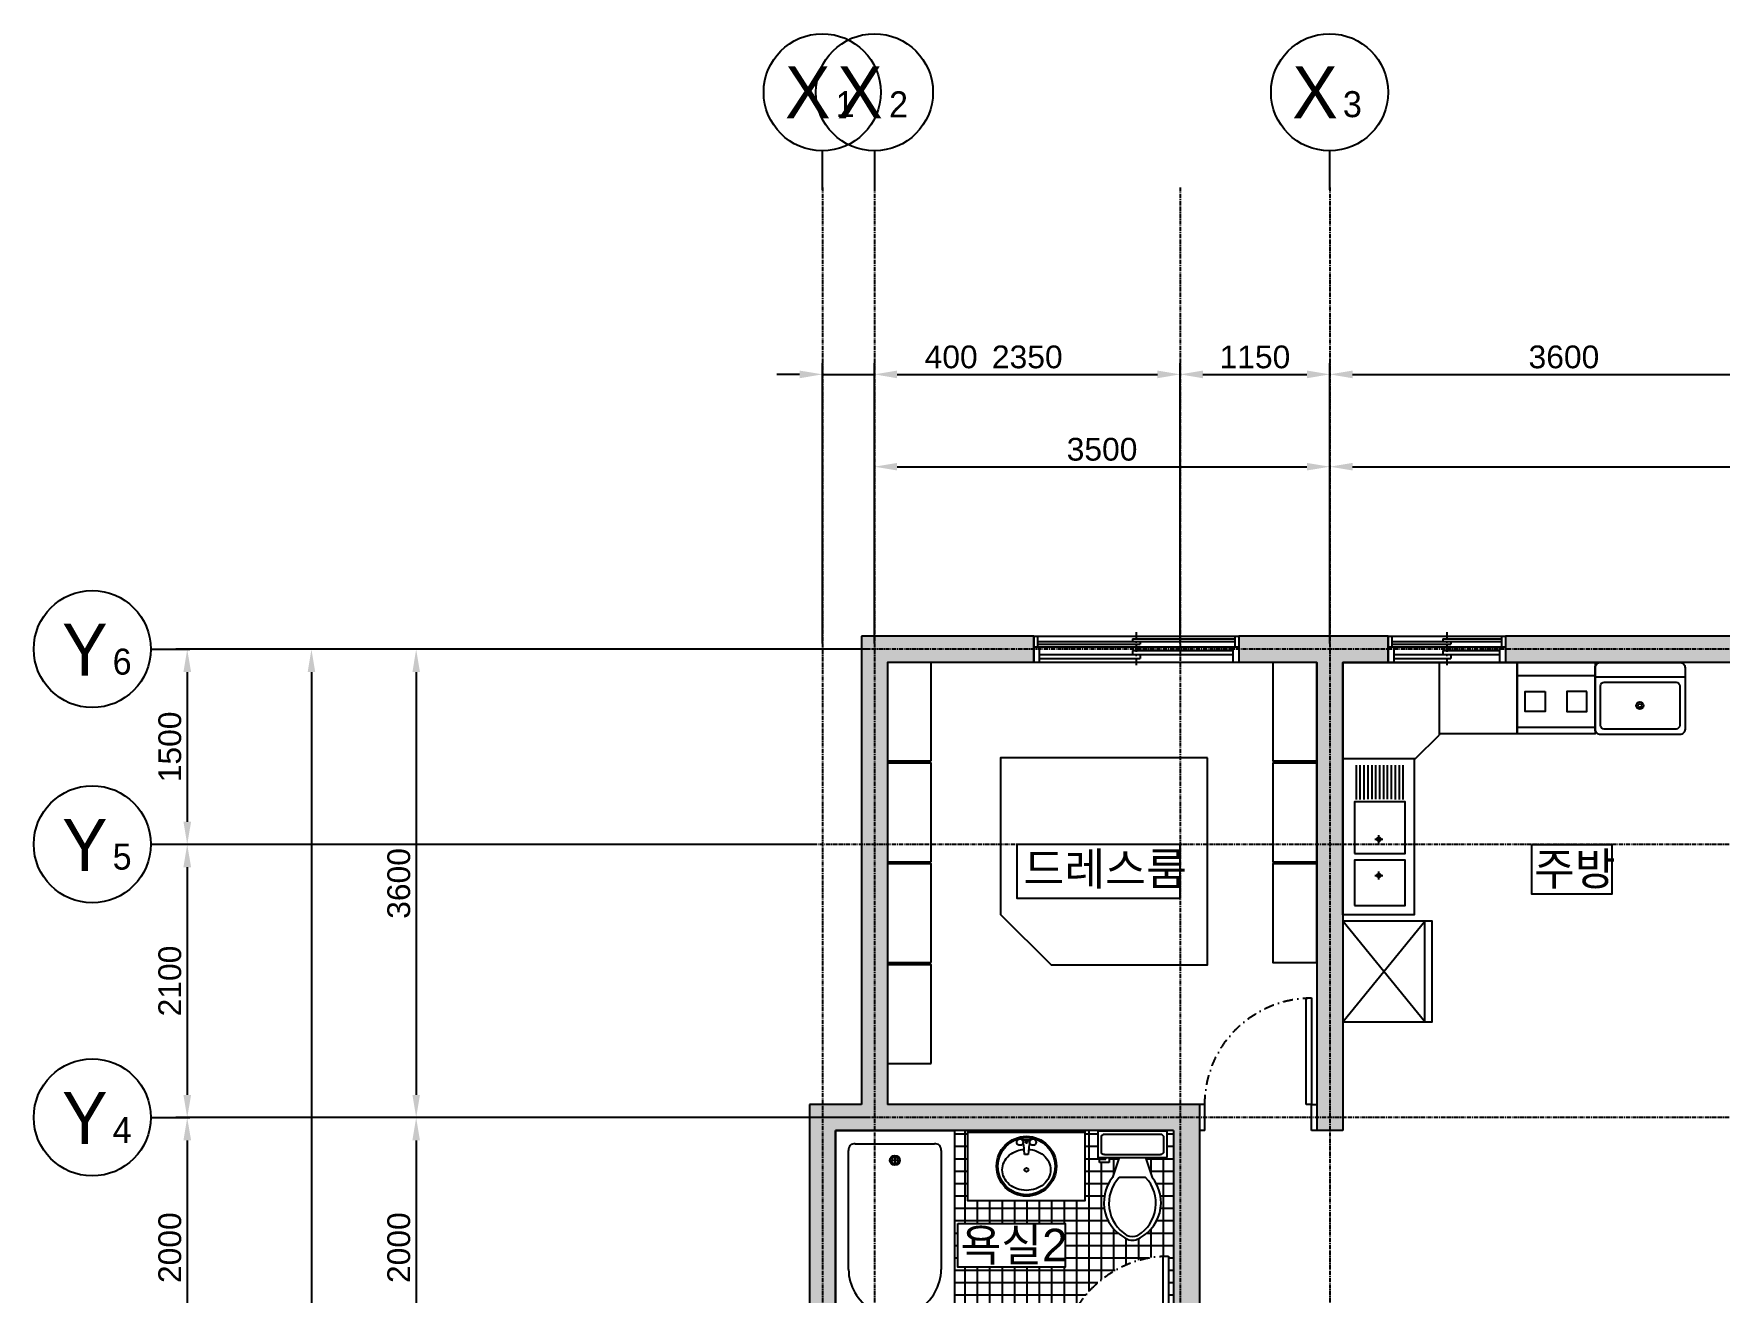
# Model space of a CAD drawing. Header units: millimetres. Extents: x 7699 to 36478, y 4216 to 23508.
# Drawn here: x 7699 to 20655, y 13832 to 23508 of the extents above; entities that cross this region are included whole.
import ezdxf
from ezdxf.enums import TextEntityAlignment as Align

# ---------------------------------------------------------------- set-up
doc = ezdxf.new("R2010")
doc.units = ezdxf.units.MM
doc.linetypes.add('CENTER', pattern=[50.8, 31.75, -6.35, 6.35, -6.35])
doc.linetypes.add('DASHDOTX2', pattern=[50.8, 25.4, -12.7, 0, -12.7])
for name, color, linetype in [('A-BUBBLE', 7, 'Continuous'), ('CEN', 1, 'CENTER'), ('CON', 254, 'Continuous'), ('DIM', 7, 'Continuous'), ('FIN', 5, 'Continuous'), ('FUR', 6, 'Continuous'), ('HAT', 8, 'Continuous'), ('TXT', 2, 'Continuous'), ('WAL', 2, 'Continuous'), ('WIN', 4, 'Continuous')]:
    doc.layers.add(name, color=color, linetype=linetype)
doc.styles.get("Standard").update_dxf_attribs({"font": 'arial.ttf'})
doc.styles.add('견고딕', font='H2GTRE.TTF')
doc.dimstyles.new('사본 ISO-25', dxfattribs={"dimscale": 70, "dimtxt": 2.5, "dimasz": 2.5, "dimexe": 1.25, "dimexo": 0.625, "dimtad": 1, "dimdec": 0, "dimtxsty": 'Standard', "dimcen": 2.5, "dimadec": 0, "dimazin": 0, "dimtfac": 1, "dimtdec": 0, "dimtmove": 0, "dimatfit": 3, "dimfxl": 1, "dimarcsym": 0})

# ---------------------------------------------------------------- blocks, each defined once
blk = doc.blocks.new('bbl')
at = {"layer": 'A-BUBBLE', "color": 7}
blk.add_line((4371.71, 2923.69), (4371.71, 2908.69), dxfattribs=at)
blk.add_circle((4371.71, 2946.19), 22.5, dxfattribs=at)
blk = doc.blocks.new('창_1575')
for p, q in [((0, 200), (1575, 200)), ((0, 0), (0, 200)), ((0, 200), (1575, 200)), ((30, 120), (30, 200)), ((30, 160), (1545, 160)), ((30, 140), (817, 140)), ((758, 180), (758, 160)), ((758, 180), (1545, 180)), ((817, 160), (817, 140)), ((1545, 200), (1545, 120)), ((1575, 200), (1575, 0)), ((0, 120), (1575, 120)), ((1575, 0), (0, 0)), ((45, 0), (45, 120)), ((45, 60), (1530, 60)), ((45, 30), (817, 30)), ((758, 90), (1530, 90)), ((758, 90), (758, 60)), ((817, 60), (817, 30)), ((1530, 120), (1530, 0))]:
    blk.add_line(p, q)
at = {"linetype": 'DASHDOTX2', "ltscale": 2}
blk.add_line((788, 233), (788, -29), dxfattribs=at)
blk = doc.blocks.new('창_900')
for p, q in [((0, 200), (900, 200)), ((0, 0), (0, 200)), ((0, 200), (900, 200)), ((30, 120), (30, 200)), ((30, 160), (870, 160)), ((30, 140), (480, 140)), ((420, 180), (420, 160)), ((420, 180), (870, 180)), ((480, 160), (480, 140)), ((870, 200), (870, 120)), ((900, 200), (900, 0)), ((0, 120), (900, 120)), ((900, 0), (0, 0)), ((45, 0), (45, 120)), ((45, 60), (855, 60)), ((45, 30), (480, 30)), ((420, 90), (855, 90)), ((420, 90), (420, 60)), ((480, 60), (480, 30)), ((855, 120), (855, 0))]:
    blk.add_line(p, q)
at = {"linetype": 'DASHDOTX2', "ltscale": 2}
blk.add_line((450, 233), (450, -29), dxfattribs=at)
blk = doc.blocks.new('문_900')
for p, q in [((80, 1020), (40, 1020)), ((40, 1020), (40, 200)), ((80, 200), (80, 1020)), ((0, 200), (0, 0)), ((40, 200), (0, 200)), ((40, 0), (40, 200)), ((40, 200), (80, 200)), ((860, 0), (860, 200)), ((860, 200), (900, 200)), ((900, 200), (900, 0)), ((0, 0), (40, 0)), ((860, 0), (900, 0))]:
    blk.add_line(p, q)
at = {"linetype": 'DASHDOTX2', "ltscale": 3}
blk.add_arc((40, 200), 820, 0, 90, dxfattribs=at)
blk = doc.blocks.new('1940X2765_P1_')
at = {"color": 0, "linetype": 'Continuous'}
for p, q in [((740, 0), (740, -560)), ((1340, -550), (1340, 0)), ((1340, 0), (1340, -550)), ((1340, -100), (1940, -100)), ((1940, -500), (1340, -500)), ((560, -740), (740, -560)), ((105, -1054), (105, -790)), ((135, -1054), (135, -790)), ((165, -1054), (165, -790)), ((195, -1052), (195, -790)), ((225, -1052), (225, -790)), ((255, -1052), (255, -790)), ((285, -1052), (285, -790)), ((315, -1052), (315, -790)), ((345, -1052), (345, -790)), ((375, -1052), (375, -790)), ((405, -1054), (405, -790)), ((435, -1054), (435, -790)), ((465, -1054), (465, -790)), ((247, -1360), (309, -1360)), ((278, -1391), (278, -1329)), ((247, -1639), (309, -1639)), ((278, -1670), (278, -1608)), ((631, -2765), (0, -1990)), ((0, -2765), (631, -1990)), ((631, -2765), (631, -1990))]:
    blk.add_line(p, q, dxfattribs=at)
for points in [[(550, -740), (550, -1940), (0, -1940), (0, 0), (1940, 0), (1940, -550), (740, -550)], [(0, -740), (560, -740)]]:
    blk.add_lwpolyline(points, dxfattribs=at)
for points in [[(1557, -224), (1557, -378), (1403, -378), (1403, -224)], [(1877, -224), (1723, -224), (1723, -378), (1877, -378)], [(90, -1470), (480, -1470), (480, -1072), (90, -1072)], [(90, -1870), (480, -1870), (480, -1520), (90, -1520)], [(0, -2765), (687, -2765), (687, -1990), (0, -1990)]]:
    blk.add_lwpolyline(points, close=True, dxfattribs=at)
for centre in [(278, -1360), (278, -1639)]:
    blk.add_circle(centre, 15, dxfattribs=at)
blk = doc.blocks.new('변기 - 윗면')
for p, q in [((9.5, -6), (9.5, -2)), ((-10, -8.5), (-8, -8.5)), ((-10, -9.5), (-10, -8.5)), ((-7, -9.5), (-10, -9.5)), ((-8, -8.5), (-8, -8)), ((-7, -8), (-7, -9.5)), ((-4, -8), (-6, -14)), ((4, -8), (6, -14)), ((4, -14), (-4, -14))]:
    blk.add_line(p, q)
blk.add_lwpolyline([(10.5, -8), (10.5, 0), (-10.5, 0), (-10.5, -8)], close=True)
for points in [[(-9.5, -2), (-9.5, -6)], [(8.5, -1), (-8.5, -1)], [(-8.5, -7), (8.5, -7)]]:
    blk.add_lwpolyline(points)
for centre, radius, start, end in [((-8.62, -1.88), 0.884, 81.8699, 188.1301), ((8.62, -1.88), 0.884, 351.8699, 98.1301), ((-8.62, -6.12), 0.884, 171.8699, 278.1301), ((8.62, -6.12), 0.884, 261.8699, 8.1301), ((3.52, -21.58), 12.17, 141.4691, 247.9714), ((4.2, -21.82), 11.33, 136.3677, 238.9468), ((-3.52, -21.58), 12.17, 292.0284, 38.5307), ((-4.2, -21.82), 11.33, 301.053, 43.6321), ((0, -27.88), 4, 245.7318, 294.2682), ((0, -29), 4, 254.8605, 285.1395)]:
    blk.add_arc(centre, radius, start, end)
blk = doc.blocks.new('욕조 - 26 x 60 in.')
for p, q in [((8, -18), (10, -18)), ((9, -17), (9, -19))]:
    blk.add_line(p, q)
blk.add_lwpolyline([(0, -36), (0, 0), (60, 0), (60, -36)], close=True)
for points in [[(6, -4), (42, -4)], [(4, -30), (4, -6)], [(42, -32), (6, -32)]]:
    blk.add_lwpolyline(points)
for radius in [1.5, 1]:
    blk.add_circle((9, -18), radius)
for centre, radius, start, end in [((5.75, -5.75), 1.77, 81.8699, 188.1301), ((42, -18), 14, 270, 90), ((5.75, -30.25), 1.77, 171.8699, 278.1301)]:
    blk.add_arc(centre, radius, start, end)
blk = doc.blocks.new('560X560_P1_')
at = {"color": 0, "linetype": 'Continuous'}
blk.add_lwpolyline([(0, 0), (0, -740), (560, -740), (740, -560), (740, 0)], close=True, dxfattribs=at)
blk = doc.blocks.new('*D45')
at = {"layer": 'Defpoints', "color": 0, "transparency": 16777216}
for p in [(14161, 20889), (13761, 18775), (14161, 18775)]:
    blk.add_point(p, dxfattribs=at)
at = {"layer": 'DIM', "color": 0, "lineweight": -2, "transparency": 16777216}
for p, q in [((13586, 20889), (13411, 20889)), ((13761, 18819), (13761, 20976)), ((13761, 20889), (14161, 20889)), ((14161, 18819), (14161, 20976)), ((14336, 20889), (14992, 20889))]:
    blk.add_line(p, q, dxfattribs=at)
at = {"layer": 'DIM', "color": 0, "transparency": 16777216}
for points in [[(13586, 20918), (13586, 20859), (13761, 20889)], [(14336, 20918), (14336, 20859), (14161, 20889)]]:
    blk.add_solid(points, dxfattribs=at)
at = {"layer": 'DIM', "color": 0, "transparency": 16777216, "insert": (14751, 21022), "char_height": 175, "attachment_point": 5}
blk.add_mtext('400', dxfattribs=at)
blk = doc.blocks.new('*D46')
at = {"layer": 'Defpoints', "color": 0, "transparency": 16777216}
for p in [(16511, 20889), (16511, 18795), (14161, 18775)]:
    blk.add_point(p, dxfattribs=at)
at = {"layer": 'DIM', "color": 0, "lineweight": -2, "transparency": 16777216}
for p, q in [((14161, 18819), (14161, 20976)), ((14336, 20889), (16336, 20889)), ((16511, 18839), (16511, 20976))]:
    blk.add_line(p, q, dxfattribs=at)
at = {"layer": 'DIM', "color": 0, "transparency": 16777216}
for points in [[(14336, 20918), (14336, 20859), (14161, 20889)], [(16336, 20918), (16336, 20859), (16511, 20889)]]:
    blk.add_solid(points, dxfattribs=at)
at = {"layer": 'DIM', "color": 0, "transparency": 16777216, "insert": (15336, 21022), "char_height": 175, "attachment_point": 5}
blk.add_mtext('2350', dxfattribs=at)
blk = doc.blocks.new('*D47')
at = {"layer": 'Defpoints', "color": 0, "transparency": 16777216}
for p in [(17661, 20889), (16511, 18775), (17661, 18775)]:
    blk.add_point(p, dxfattribs=at)
at = {"layer": 'DIM', "color": 0, "lineweight": -2, "transparency": 16777216}
for p, q in [((16511, 18819), (16511, 20976)), ((16686, 20889), (17486, 20889)), ((17661, 18819), (17661, 20976))]:
    blk.add_line(p, q, dxfattribs=at)
at = {"layer": 'DIM', "color": 0, "transparency": 16777216}
for points in [[(16686, 20918), (16686, 20859), (16511, 20889)], [(17486, 20918), (17486, 20859), (17661, 20889)]]:
    blk.add_solid(points, dxfattribs=at)
at = {"layer": 'DIM', "color": 0, "transparency": 16777216, "insert": (17086, 21022), "char_height": 175, "attachment_point": 5}
blk.add_mtext('1150', dxfattribs=at)
blk = doc.blocks.new('*D48')
at = {"layer": 'Defpoints', "color": 0, "transparency": 16777216}
for p in [(21261, 20889), (17661, 18775), (21261, 18775)]:
    blk.add_point(p, dxfattribs=at)
at = {"layer": 'DIM', "color": 0, "lineweight": -2, "transparency": 16777216}
for p, q in [((17661, 18819), (17661, 20976)), ((17836, 20889), (21086, 20889)), ((21261, 18819), (21261, 20976))]:
    blk.add_line(p, q, dxfattribs=at)
at = {"layer": 'DIM', "color": 0, "transparency": 16777216}
for points in [[(17836, 20918), (17836, 20859), (17661, 20889)], [(21086, 20918), (21086, 20859), (21261, 20889)]]:
    blk.add_solid(points, dxfattribs=at)
at = {"layer": 'DIM', "color": 0, "transparency": 16777216, "insert": (19461, 21022), "char_height": 175, "attachment_point": 5}
blk.add_mtext('3600', dxfattribs=at)
blk = doc.blocks.new('*D53')
at = {"layer": 'Defpoints', "color": 0, "transparency": 16777216}
for p in [(13761, 18775), (8879, 17275), (13761, 17275)]:
    blk.add_point(p, dxfattribs=at)
at = {"layer": 'DIM', "color": 0, "lineweight": -2, "transparency": 16777216}
for p, q in [((13717, 18775), (8792, 18775)), ((8879, 18600), (8879, 17450)), ((13717, 17275), (8792, 17275))]:
    blk.add_line(p, q, dxfattribs=at)
at = {"layer": 'DIM', "color": 0, "transparency": 16777216}
for points in [[(8850, 18600), (8909, 18600), (8879, 18775)], [(8850, 17450), (8909, 17450), (8879, 17275)]]:
    blk.add_solid(points, dxfattribs=at)
at = {"layer": 'DIM', "color": 0, "transparency": 16777216, "insert": (8746, 18025), "char_height": 175, "attachment_point": 5, "rotation": 90}
blk.add_mtext('1500', dxfattribs=at)
blk = doc.blocks.new('*D54')
at = {"layer": 'Defpoints', "color": 0, "transparency": 16777216}
for p in [(13761, 17275), (8879, 15175), (13761, 15175)]:
    blk.add_point(p, dxfattribs=at)
at = {"layer": 'DIM', "color": 0, "lineweight": -2, "transparency": 16777216}
for p, q in [((13717, 17275), (8792, 17275)), ((8879, 17100), (8879, 15350)), ((13717, 15175), (8792, 15175))]:
    blk.add_line(p, q, dxfattribs=at)
at = {"layer": 'DIM', "color": 0, "transparency": 16777216}
for points in [[(8850, 17100), (8909, 17100), (8879, 17275)], [(8850, 15350), (8909, 15350), (8879, 15175)]]:
    blk.add_solid(points, dxfattribs=at)
at = {"layer": 'DIM', "color": 0, "transparency": 16777216, "insert": (8746, 16225), "char_height": 175, "attachment_point": 5, "rotation": 90}
blk.add_mtext('2100', dxfattribs=at)
blk = doc.blocks.new('*D55')
at = {"layer": 'Defpoints', "color": 0, "transparency": 16777216}
for p in [(13761, 15175), (8879, 13175), (13761, 13175)]:
    blk.add_point(p, dxfattribs=at)
at = {"layer": 'DIM', "color": 0, "lineweight": -2, "transparency": 16777216}
for p, q in [((13717, 15175), (8792, 15175)), ((8879, 15000), (8879, 13350)), ((13717, 13175), (8792, 13175))]:
    blk.add_line(p, q, dxfattribs=at)
at = {"layer": 'DIM', "color": 0, "transparency": 16777216}
for points in [[(8850, 15000), (8909, 15000), (8879, 15175)], [(8850, 13350), (8909, 13350), (8879, 13175)]]:
    blk.add_solid(points, dxfattribs=at)
at = {"layer": 'DIM', "color": 0, "transparency": 16777216, "insert": (8746, 14175), "char_height": 175, "attachment_point": 5, "rotation": 90}
blk.add_mtext('2000', dxfattribs=at)
blk = doc.blocks.new('*D58')
at = {"layer": 'Defpoints', "color": 0, "transparency": 16777216}
for p in [(17661, 20179), (14161, 18775), (17661, 18775)]:
    blk.add_point(p, dxfattribs=at)
at = {"layer": 'DIM', "color": 0, "lineweight": -2, "transparency": 16777216}
for p, q in [((14161, 18819), (14161, 20266)), ((17661, 18819), (17661, 20266)), ((14336, 20179), (17486, 20179))]:
    blk.add_line(p, q, dxfattribs=at)
at = {"layer": 'DIM', "color": 0, "transparency": 16777216}
for points in [[(14336, 20208), (14336, 20150), (14161, 20179)], [(17486, 20208), (17486, 20150), (17661, 20179)]]:
    blk.add_solid(points, dxfattribs=at)
at = {"layer": 'DIM', "color": 0, "transparency": 16777216, "insert": (15911, 20312), "char_height": 175, "attachment_point": 5}
blk.add_mtext('3500', dxfattribs=at)
blk = doc.blocks.new('*D59')
at = {"layer": 'Defpoints', "color": 0, "transparency": 16777216}
for p in [(24661, 20179), (17661, 18775), (24661, 18775)]:
    blk.add_point(p, dxfattribs=at)
at = {"layer": 'DIM', "color": 0, "lineweight": -2, "transparency": 16777216}
for p, q in [((17661, 18819), (17661, 20266)), ((24661, 18819), (24661, 20266)), ((17836, 20179), (24486, 20179))]:
    blk.add_line(p, q, dxfattribs=at)
at = {"layer": 'DIM', "color": 0, "transparency": 16777216}
for points in [[(17836, 20208), (17836, 20150), (17661, 20179)], [(24486, 20208), (24486, 20150), (24661, 20179)]]:
    blk.add_solid(points, dxfattribs=at)
at = {"layer": 'DIM', "color": 0, "transparency": 16777216, "insert": (21161, 20312), "char_height": 175, "attachment_point": 5}
blk.add_mtext('7000', dxfattribs=at)
blk = doc.blocks.new('*D67')
at = {"layer": 'Defpoints', "color": 0, "transparency": 16777216}
for p in [(14161, 18775), (10639, 15175), (14161, 15175)]:
    blk.add_point(p, dxfattribs=at)
at = {"layer": 'DIM', "color": 0, "lineweight": -2, "transparency": 16777216}
for p, q in [((14117, 18775), (10552, 18775)), ((10639, 18600), (10639, 15350)), ((14117, 15175), (10552, 15175))]:
    blk.add_line(p, q, dxfattribs=at)
at = {"layer": 'DIM', "color": 0, "transparency": 16777216}
for points in [[(10610, 18600), (10668, 18600), (10639, 18775)], [(10610, 15350), (10668, 15350), (10639, 15175)]]:
    blk.add_solid(points, dxfattribs=at)
at = {"layer": 'DIM', "color": 0, "transparency": 16777216, "insert": (10506, 16975), "char_height": 175, "attachment_point": 5, "rotation": 90}
blk.add_mtext('3600', dxfattribs=at)
blk = doc.blocks.new('*D68')
at = {"layer": 'Defpoints', "color": 0, "transparency": 16777216}
for p in [(13761, 15175), (10639, 13175), (13761, 13175)]:
    blk.add_point(p, dxfattribs=at)
at = {"layer": 'DIM', "color": 0, "lineweight": -2, "transparency": 16777216}
for p, q in [((13717, 15175), (10552, 15175)), ((10639, 15000), (10639, 13350)), ((13717, 13175), (10552, 13175))]:
    blk.add_line(p, q, dxfattribs=at)
at = {"layer": 'DIM', "color": 0, "transparency": 16777216}
for points in [[(10610, 15000), (10668, 15000), (10639, 15175)], [(10610, 13350), (10668, 13350), (10639, 13175)]]:
    blk.add_solid(points, dxfattribs=at)
at = {"layer": 'DIM', "color": 0, "transparency": 16777216, "insert": (10506, 14175), "char_height": 175, "attachment_point": 5, "rotation": 90}
blk.add_mtext('2000', dxfattribs=at)
blk = doc.blocks.new('*D72')
at = {"layer": 'Defpoints', "color": 0, "transparency": 16777216}
for p in [(14161, 18775), (9834, 7575), (14161, 7575)]:
    blk.add_point(p, dxfattribs=at)
at = {"layer": 'DIM', "color": 0, "lineweight": -2, "transparency": 16777216}
for p, q in [((14117, 18775), (9747, 18775)), ((9834, 18600), (9834, 7750)), ((14117, 7575), (9747, 7575))]:
    blk.add_line(p, q, dxfattribs=at)
at = {"layer": 'DIM', "color": 0, "transparency": 16777216}
for points in [[(9805, 18600), (9863, 18600), (9834, 18775)], [(9805, 7750), (9863, 7750), (9834, 7575)]]:
    blk.add_solid(points, dxfattribs=at)
at = {"layer": 'DIM', "color": 0, "transparency": 16777216, "insert": (9701, 13175), "char_height": 175, "attachment_point": 5, "rotation": 90}
blk.add_mtext('11200', dxfattribs=at)

msp = doc.modelspace()

# ---------------------------------------------------------------- hatches: boundary and pattern name
at = {"layer": 'CON'}
h = msp.add_hatch(color=256, dxfattribs=at)
h.dxf.hatch_style = 1
h.paths.add_polyline_path([(15386.1, 18775), (14161.1, 18775), (14161.1, 17275), (14261.1, 17275), (14261.1, 18675), (15386.1, 18675)])
h.paths.add_polyline_path([(14161.1, 18875), (14061.1, 18875), (14061.1, 18775), (14161.1, 18775)])
h.paths.add_polyline_path([(15386.1, 18875), (14161.1, 18875), (14161.1, 18775), (15386.1, 18775)])
h.paths.add_polyline_path([(14161.1, 18775), (14061.1, 18775), (14061.1, 17275), (14161.1, 17275)])
h.paths.add_polyline_path([(14261.1, 17275), (14161.1, 17275), (14161.1, 15175), (16511.1, 15175), (16511.1, 15275), (14261.1, 15275)])
h.paths.add_polyline_path([(14161.1, 17275), (14061.1, 17275), (14061.1, 15275), (13761.1, 15275), (13761.1, 15175), (14161.1, 15175)])
h.paths.add_polyline_path([(14161.1, 15175), (13761.1, 15175), (13761.1, 13175), (14161.1, 13175), (14161.1, 13275), (13861.1, 13275), (13861.1, 15075), (14161.1, 15075)])
h.paths.add_polyline_path([(13761.1, 15175), (13661.1, 15175), (13661.1, 13175), (13761.1, 13175)])
h.paths.add_polyline_path([(16511.1, 15175), (14161.1, 15175), (14161.1, 15075), (16461.1, 15075), (16461.1, 13175), (16511.1, 13175)])
h.paths.add_polyline_path([(13761.1, 15275), (13661.1, 15275), (13661.1, 15175), (13761.1, 15175)])
h.paths.add_polyline_path([(16661.1, 15275), (16511.1, 15275), (16511.1, 15175), (16661.1, 15175)])
h.paths.add_polyline_path([(16661.1, 15175), (16511.1, 15175), (16511.1, 13175), (16661.1, 13175)])
h.paths.add_polyline_path([(15561.1, 13175), (14161.1, 13175), (14161.1, 13075), (15561.1, 13075)])
h.paths.add_polyline_path([(15561.1, 13275), (14161.1, 13275), (14161.1, 13175), (15561.1, 13175)], flags=17)
h.paths.add_polyline_path([(14161.1, 13175), (13761.1, 13175), (13761.1, 11675), (13861.1, 11675), (13861.1, 13075), (14161.1, 13075)])
h.paths.add_polyline_path([(13761.1, 13175), (13661.1, 13175), (13661.1, 11675), (13761.1, 11675)])
h.paths.add_polyline_path([(13761.1, 11675), (13661.1, 11675), (13661.1, 9375), (13761.1, 9375)])
h.paths.add_polyline_path([(13861.1, 11675), (13761.1, 11675), (13761.1, 9375), (14161.1, 9375), (14161.1, 9475), (13861.1, 9475)])
h.paths.add_polyline_path([(13761.1, 8725), (13661.1, 8725), (13661.1, 8075), (13761.1, 8075)])
h.paths.add_polyline_path([(13861.1, 8725), (13761.1, 8725), (13761.1, 8075), (14161.1, 8075), (14161.1, 8175), (13861.1, 8175)])
h.paths.add_polyline_path([(13861.1, 8875), (13761.1, 8875), (13761.1, 8725), (13861.1, 8725)])
h.paths.add_polyline_path([(13761.1, 8875), (13661.1, 8875), (13661.1, 8725), (13761.1, 8725)])
h.paths.add_polyline_path([(13761.1, 9375), (13661.1, 9375), (13661.1, 8875), (13761.1, 8875)])
h.paths.add_polyline_path([(13861.1, 9275), (14161.1, 9275), (14161.1, 9375), (13761.1, 9375), (13761.1, 8875), (13861.1, 8875)])
h.paths.add_polyline_path([(14711.1, 9375), (14161.1, 9375), (14161.1, 9275), (14711.1, 9275)])
h.paths.add_polyline_path([(14711.1, 9475), (14161.1, 9475), (14161.1, 9375), (14711.1, 9375)])
h.paths.add_polyline_path([(14711.1, 8175), (14161.1, 8175), (14161.1, 8075), (14711.1, 8075)])
h.paths.add_polyline_path([(13761.1, 8075), (13661.1, 8075), (13661.1, 7975), (13761.1, 7975)])
h.paths.add_polyline_path([(14161.1, 8075), (13761.1, 8075), (13761.1, 7975), (14161.1, 7975)])
h.paths.add_polyline_path([(14711.1, 8075), (14161.1, 8075), (14161.1, 7975), (14711.1, 7975)])
h.paths.add_polyline_path([(17661.1, 18875), (16961.1, 18875), (16961.1, 18775), (17661.1, 18775)])
h.paths.add_polyline_path([(17661.1, 18775), (16961.1, 18775), (16961.1, 18675), (17561.1, 18675), (17561.1, 17275), (17661.1, 17275)])
h.paths.add_polyline_path([(18111.1, 18775), (17661.1, 18775), (17661.1, 17275), (17761.1, 17275), (17761.1, 18675), (18111.1, 18675)])
h.paths.add_polyline_path([(18111.1, 18875), (17661.1, 18875), (17661.1, 18775), (18111.1, 18775)])
h.paths.add_polyline_path([(17661.1, 17275), (17561.1, 17275), (17561.1, 15175), (17661.1, 15175)])
h.paths.add_polyline_path([(17761.1, 17275), (17661.1, 17275), (17661.1, 15175), (17761.1, 15175)])
h.paths.add_polyline_path([(17661.1, 13175), (17561.1, 13175), (17561.1, 11675), (17661.1, 11675)])
h.paths.add_polyline_path([(17761.1, 13175), (17661.1, 13175), (17661.1, 11675), (17761.1, 11675)])
h.paths.add_polyline_path([(17761.1, 13275), (17661.1, 13275), (17661.1, 13175), (17761.1, 13175)])
h.paths.add_polyline_path([(17661.1, 13275), (17561.1, 13275), (17561.1, 13175), (17661.1, 13175)])
h.paths.add_polyline_path([(17661.1, 11675), (17561.1, 11675), (17561.1, 9375), (17661.1, 9375)])
h.paths.add_polyline_path([(17761.1, 11675), (17661.1, 11675), (17661.1, 9375), (17761.1, 9375), (17761.1, 9475)])
h.paths.add_polyline_path([(17661.1, 9375), (17561.1, 9375), (17561.1, 9275), (17661.1, 9275)])
h.paths.add_polyline_path([(17761.1, 9375), (17661.1, 9375), (17661.1, 9275), (17761.1, 9275)])
h.paths.add_polyline_path([(17661.1, 8075), (17561.1, 8075), (17561.1, 7975), (17561.1, 7575), (17661.1, 7575)])
h.paths.add_polyline_path([(17761.1, 8075), (17661.1, 8075), (17661.1, 7575), (17761.1, 7575), (17761.1, 7675)])
h.paths.add_polyline_path([(17661.1, 8175), (17561.1, 8175), (17561.1, 8075), (17661.1, 8075)])
h.paths.add_polyline_path([(17761.1, 8175), (17661.1, 8175), (17661.1, 8075), (17761.1, 8075)])
h.paths.add_polyline_path([(17661.1, 7575), (17561.1, 7575), (17561.1, 7475), (17661.1, 7475)])
h.paths.add_polyline_path([(17761.1, 7575), (17661.1, 7575), (17661.1, 7475), (17761.1, 7475)])
h.paths.add_polyline_path([(21261.1, 18875), (19011.1, 18875), (19011.1, 18775), (21261.1, 18775)])
h.paths.add_polyline_path([(21261.1, 18775), (19011.1, 18775), (19011.1, 18675), (21261.1, 18675)])
h.paths.add_polyline_path([(22161.1, 18875), (21261.1, 18875), (21261.1, 18775), (22161.1, 18775)])
h.paths.add_polyline_path([(22161.1, 18775), (21261.1, 18775), (21261.1, 18675), (22161.1, 18675)])
h.paths.add_polyline_path([(29161.1, 18875), (27411.1, 18875), (22161.1, 18875), (22161.1, 18775), (29161.1, 18775)])
h.paths.add_polyline_path([(29161.1, 18775), (22161.1, 18775), (22161.1, 18675), (24611.1, 18675), (27411.1, 18675), (29061.1, 18675), (29061.1, 17775), (24611.1, 17775), (24611.1, 17275), (24711.1, 17275), (24711.1, 17675), (29061.1, 17675), (29061.1, 17275), (29161.1, 17275)])
h.paths.add_polyline_path([(29261.1, 18775), (29161.1, 18775), (29161.1, 17275), (29261.1, 17275)])
h.paths.add_polyline_path([(29261.1, 18875), (29161.1, 18875), (29161.1, 18775), (29261.1, 18775)])
h.paths.add_polyline_path([(29161.1, 17275), (29061.1, 17275), (29061.1, 15525), (25611.1, 15525), (25611.1, 15425), (29061.1, 15425), (29061.1, 15175), (29161.1, 15175)])
h.paths.add_polyline_path([(29261.1, 17275), (29161.1, 17275), (29161.1, 15175), (29261.1, 15175)])
h.paths.add_polyline_path([(24711.1, 17275), (24611.1, 17275), (24611.1, 17175), (24611.1, 15425), (24711.1, 15425)])
h.paths.add_polyline_path([(29161.1, 15175), (29061.1, 15175), (29061.1, 14425), (29161.1, 14425)])
h.paths.add_polyline_path([(29261.1, 15075), (29261.1, 15175), (29161.1, 15175), (29161.1, 14425), (29261.1, 14425)])
h.paths.add_polyline_path([(29161.1, 13525), (29061.1, 13525), (29061.1, 13275), (22161.1, 13275), (22161.1, 13175), (29161.1, 13175)])
h.paths.add_polyline_path([(29261.1, 13525), (29161.1, 13525), (29161.1, 13175), (30561.1, 13175), (30561.1, 13275), (29261.1, 13275)])
h.paths.add_polyline_path([(30561.1, 13175), (29161.1, 13175), (29161.1, 13075), (30461.1, 13075), (30461.1, 11675), (30561.1, 11675)])
h.paths.add_polyline_path([(29161.1, 13175), (22161.1, 13175), (22161.1, 13075), (22261.1, 13075), (29161.1, 13075)])
h.paths.add_polyline_path([(30661.1, 13275), (30561.1, 13275), (30561.1, 13175), (30661.1, 13175)])
h.paths.add_polyline_path([(30661.1, 13175), (30561.1, 13175), (30561.1, 11675), (30661.1, 11675)])
h.paths.add_polyline_path([(30561.1, 11675), (30461.1, 11675), (30461.1, 9375), (30561.1, 9375)])
h.paths.add_polyline_path([(30661.1, 11675), (30561.1, 11675), (30561.1, 9375), (30661.1, 9375)])
h.paths.add_polyline_path([(22161.1, 13175), (22061.1, 13175), (22061.1, 13075), (22161.1, 13075)])
h.paths.add_polyline_path([(22161.1, 13275), (22061.1, 13275), (22061.1, 13175), (22161.1, 13175)])
h.paths.add_polyline_path([(22261.1, 11675), (22161.1, 11675), (22161.1, 9375), (22261.1, 9375)])
h.paths.add_polyline_path([(22161.1, 11675), (22061.1, 11675), (22061.1, 9375), (22161.1, 9375)])
h.paths.add_polyline_path([(22161.1, 12175), (22061.1, 12175), (22061.1, 11675), (22161.1, 11675)])
h.paths.add_polyline_path([(22261.1, 12175), (22161.1, 12175), (22161.1, 11675), (22261.1, 11675)])
h.paths.add_polyline_path([(22161.1, 9375), (22061.1, 9375), (22061.1, 8875), (22161.1, 8875)])
h.paths.add_polyline_path([(22161.1, 8875), (22061.1, 8875), (22061.1, 8725), (22161.1, 8725)])
h.paths.add_polyline_path([(22161.1, 8725), (22061.1, 8725), (22061.1, 8075), (22161.1, 8075)])
h.paths.add_polyline_path([(22161.1, 8075), (22061.1, 8075), (22061.1, 7575), (22161.1, 7575)])
h.paths.add_polyline_path([(22161.1, 7575), (22061.1, 7575), (22061.1, 7475), (22161.1, 7475)])
h.paths.add_polyline_path([(22261.1, 7575), (22161.1, 7575), (22161.1, 7475), (22261.1, 7475)])
h.paths.add_polyline_path([(22261.1, 7975), (22261.1, 8075), (22161.1, 8075), (22161.1, 7575), (22261.1, 7575)])
h.paths.add_polyline_path([(22261.1, 8725), (22161.1, 8725), (22161.1, 8075), (22261.1, 8075), (22261.1, 8175)])
h.paths.add_polyline_path([(22261.1, 8775), (22261.1, 8875), (22161.1, 8875), (22161.1, 8725), (22261.1, 8725)])
h.paths.add_polyline_path([(22261.1, 9375), (22161.1, 9375), (22161.1, 8875), (22261.1, 8875)])
h.paths.add_polyline_path([(29161.1, 8175), (28661.1, 8175), (28661.1, 8075), (29161.1, 8075)])
h.paths.add_polyline_path([(29161.1, 8075), (28661.1, 8075), (28661.1, 7975), (29161.1, 7975)])
h.paths.add_polyline_path([(30561.1, 8075), (29161.1, 8075), (29161.1, 7975), (30561.1, 7975)])
h.paths.add_polyline_path([(30561.1, 8725), (30461.1, 8725), (30461.1, 8175), (29161.1, 8175), (29161.1, 8075), (30561.1, 8075)])
h.paths.add_polyline_path([(30661.1, 8075), (30561.1, 8075), (30561.1, 7975), (30661.1, 7975)])
h.paths.add_polyline_path([(30661.1, 8725), (30561.1, 8725), (30561.1, 8075), (30661.1, 8075)])
h.paths.add_polyline_path([(30661.1, 8875), (30561.1, 8875), (30561.1, 8725), (30661.1, 8725)])
h.paths.add_polyline_path([(30561.1, 8875), (30461.1, 8875), (30461.1, 8775), (30461.1, 8725), (30561.1, 8725)])
h.paths.add_polyline_path([(30561.1, 9375), (30461.1, 9375), (30461.1, 8875), (30561.1, 8875)])
h.paths.add_polyline_path([(30661.1, 9375), (30561.1, 9375), (30561.1, 8875), (30661.1, 8875)])
h = msp.add_hatch(color=256, dxfattribs=at)
h.dxf.hatch_style = 1
h.paths.add_polyline_path([(21261.1, 18775), (19011.1, 18775), (19011.1, 18675), (21161.1, 18675), (21161.1, 17875), (21261.1, 17875)])
h.paths.add_polyline_path([(21361.1, 18675), (22161.1, 18675), (22161.1, 18775), (21261.1, 18775), (21261.1, 17875), (21361.1, 17875)])
h = msp.add_hatch(color=256, dxfattribs=at)
h.dxf.hatch_style = 1
h.paths.add_polyline_path([(17661.1, 15175), (17561.1, 15175), (17561.1, 15075), (17661.1, 15075)])
h.paths.add_polyline_path([(17761.1, 15175), (17661.1, 15175), (17661.1, 15075), (17761.1, 15075)])
at = {"layer": 'FIN'}
h = msp.add_hatch(dxfattribs=at)
h.set_pattern_fill('NET', color=256, scale=30)
h.paths.add_polyline_path([(28198.5, 17275), (28083, 17275), (28083, 16935), (27523, 16935), (27351.6, 17106.4), (25552.8, 17106.4), (25552.8, 17275), (25159.6, 17275, -0.4484233), (25004.3, 16840.4, -0.1328909), (24951.2, 16840.4, -0.4484235), (24795.9, 17275), (24711.1, 17275), (24711.1, 15628.2), (24751.1, 15628.2), (24751.1, 16448.2), (24791.1, 16448.2), (24791.1, 16447.2, -0.3999916), (25571.1, 15628.2), (25611.1, 15628.2), (25611.1, 15525), (29061.1, 15525), (29061.1, 16058), (28198.5, 16058)])
h.paths.add_polyline_path([(26546.8, 16388.6), (26546.8, 16768), (27327.5, 16768), (27327.5, 16388.6)], flags=0)
h.paths.add_polyline_path([(25552.8, 17675), (25244.5, 17675), (25244.5, 17471.8), (25079.4, 17471.8), (25130.2, 17319.5, -0.0431907), (25159.6, 17275), (25552.8, 17275)])
h.paths.add_polyline_path([(24876.2, 17471.8), (24800, 17471.8), (24800, 17433.7), (24723.8, 17433.7), (24723.8, 17459.1), (24774.6, 17459.1), (24774.6, 17471.8), (24711.1, 17471.8), (24711.1, 17275), (24795.9, 17275, -0.0431852), (24825.4, 17319.4)])
h.paths.add_polyline_path([(28198.5, 17675), (28083, 17675), (28083, 17275), (28198.5, 17275)])
h.paths.add_polyline_path([(16381.1, 14109.8), (16381.1, 14110.8), (16421.1, 14110.8), (16421.1, 13290.8), (16461.1, 13290.8), (16461.1, 15075), (15779.8, 15075), (15779.8, 14535), (14879.8, 14535), (14879.8, 15075), (14775.5, 15075), (14775.5, 13551), (14161.1, 13551), (14161.1, 13275), (15561.1, 13275), (15561.1, 13290.8), (15601.1, 13290.8, -0.3999916)])
h.paths.add_polyline_path([(14802.3, 14024.9), (14802.3, 14360.2), (15627.8, 14360.2), (15627.8, 14024.9)], flags=16)
h.paths.add_polyline_path([(15992, 14714.7), (16042.8, 14867.1), (15966.6, 14867.1), (15966.6, 14829), (15890.4, 14829), (15890.4, 14854.4), (15941.2, 14854.4), (15941.2, 14867.1), (15877.7, 14867.1), (15877.7, 15070.3), (16411.1, 15070.3), (16411.1, 14867.1), (16246, 14867.1), (16296.8, 14714.7, -0.5013235), (16170.9, 14235.6, -0.1328909), (16117.8, 14235.6, -0.5013168)], flags=16)
h.paths.add_polyline_path([(16042.8, 14714.7), (16246, 14714.7, -0.4800795), (16186.1, 14269.6, -0.2150038), (16102.6, 14269.6, -0.4800797)], flags=0)
h.paths.add_polyline_path([(15903.1, 14917.9), (15903.1, 15019.5, -0.5000001), (15928.5, 15044.9), (16360.3, 15044.9, -0.5000001), (16385.7, 15019.5), (16385.7, 14917.9, -0.5000001), (16360.3, 14892.5), (15928.5, 14892.5, -0.5000001)], flags=0)
h.paths.add_polyline_path([(14161.1, 13551), (13861.1, 13551), (13861.1, 13275), (14161.1, 13275)])
h.paths.add_polyline_path([(26500, 16382.5), (27418.3, 16382.5), (27418.3, 16811.3), (26500, 16811.3)], flags=24)
h.paths.add_polyline_path([(14751.5, 13981.1), (15669.8, 13981.1), (15669.8, 14409.9), (14751.5, 14409.9)], flags=25)
at = {"layer": 'HAT'}
h = msp.add_hatch(dxfattribs=at)
h.set_pattern_fill('AR-B816', color=256)
h.paths.add_polyline_path([(21261.1, 9275), (18611.1, 9275), (17761.1, 9275), (17661.1, 9275), (17661.1, 8875), (21261.1, 8875)])
h.paths.add_polyline_path([(21261.1, 8875), (17661.1, 8875), (17661.1, 8725), (21261.1, 8725)])
h.paths.add_polyline_path([(21261.1, 8725), (17661.1, 8725), (17661.1, 8175), (17761.1, 8175), (17761.1, 8075), (21261.1, 8075)])
h.paths.add_polyline_path([(21261.1, 8075), (17761.1, 8075), (17761.1, 7675), (21211.1, 7675), (21261.1, 7675)])
h.paths.add_polyline_path([(22061.1, 8075), (21261.1, 8075), (21261.1, 7675), (22061.1, 7675)])
h.paths.add_polyline_path([(22061.1, 8625), (22061.1, 8725), (21261.1, 8725), (21261.1, 8075), (22061.1, 8075)])
h.paths.add_polyline_path([(22061.1, 8875), (21261.1, 8875), (21261.1, 8725), (22061.1, 8725)])
h.paths.add_polyline_path([(22061.1, 9275), (21261.1, 9275), (21261.1, 8875), (22061.1, 8875)])
h.paths.add_polyline_path([(29061.1, 18675), (27411.1, 18675), (24811.1, 18675), (24811.1, 18635, -0.3999916), (25630.1, 17855), (25631.1, 17855), (25631.1, 17815), (24811.1, 17815), (24811.1, 17775), (29061.1, 17775)])
h.paths.add_polyline_path([(26426.6, 18012.9), (27441.1, 18012.9), (27441.1, 18441.1), (26426.6, 18441.1)], flags=24)

# ---------------------------------------------------------------- linework, layer by layer
at = {"layer": 'CEN'}
for p, q in [((13761.1, 22325.7), (13761.1, 4303.3)), ((14161.1, 22325.7), (14161.1, 4303.3)), ((16511.1, 22325.7), (16511.1, 4303.3)), ((17661.1, 22325.7), (17661.1, 4303.3)), ((36477.9, 18775), (8879.4, 18775)), ((36477.9, 17275), (8879.4, 17275)), ((36477.9, 15175), (8879.4, 15175))]:
    msp.add_line(p, q, dxfattribs=at)
at = {"layer": 'FUR'}
for p, q in [((19701.1, 18564.2), (20392.4, 18564.2)), ((15779.8, 15060), (14879.8, 15060)), ((15359.1, 15001), (15300.5, 15001)), ((15303.6, 14973), (15300.5, 14973)), ((15315.8, 14892), (15308.5, 14968.5)), ((15351, 14968.5), (15343.8, 14892)), ((15359.1, 14973), (15356, 14973)), ((15343.8, 14892), (15315.8, 14892))]:
    msp.add_line(p, q, dxfattribs=at)
for points in [[(14597.7, 17917.5), (14597.7, 18675), (14261.1, 18675), (14261.1, 17917.5)], [(17561.1, 17917.5), (17561.1, 18675), (17224.4, 18675), (17224.4, 17917.5)], [(14597.7, 17141.4), (14597.7, 17898.9), (14261.1, 17898.9), (14261.1, 17141.4)], [(17561.1, 17142.5), (17561.1, 17900), (17224.4, 17900), (17224.4, 17142.5)], [(14597.7, 16368), (14597.7, 17125.5), (14261.1, 17125.5), (14261.1, 16368)], [(17561.1, 16367.7), (17561.1, 17125.2), (17224.4, 17125.2), (17224.4, 16367.7)], [(14597.7, 15592), (14597.7, 16349.5), (14261.1, 16349.5), (14261.1, 15592)], [(15779.8, 15075), (15779.8, 14535), (14879.8, 14535), (14879.8, 15075)]]:
    msp.add_lwpolyline(points, close=True, dxfattribs=at)
for points in [[(20350.8, 18675, -0.4142136), (20392.4, 18633.5), (20392.4, 18162.2, -0.4142136), (20350.8, 18120.6), (19742.6, 18120.6, -0.4142136), (19701.1, 18162.2), (19701.1, 18633.5, -0.4142136), (19742.6, 18675)], [(19770.4, 18162.2, -0.4142136), (19742.6, 18189.9), (19742.6, 18494.8, -0.4142136), (19770.4, 18522.6), (20323.1, 18522.6, -0.4142136), (20350.8, 18494.8), (20350.8, 18189.9, -0.4142136), (20323.1, 18162.2)]]:
    msp.add_lwpolyline(points, format="xyb", close=True, dxfattribs=at)
msp.add_lwpolyline([(15347.4, 14930.8, -0.0644354), (15402.3, 14919.2, -0.0917189), (15461.3, 14885.3, -0.1035985), (15502.1, 14832.7, -0.1139123), (15515.8, 14773.5, -0.1139123), (15502.1, 14714.4, -0.1035985), (15461.3, 14661.8, -0.0917189), (15402.3, 14627.9, -0.0847847), (15329.8, 14615.5, -0.0847847), (15257.3, 14627.9, -0.0917189), (15198.2, 14661.8, -0.1035985), (15157.4, 14714.4, -0.1139123), (15143.8, 14773.5, -0.1139123), (15157.4, 14832.7, -0.1035985), (15198.2, 14885.3, -0.0917189), (15257.3, 14919.2, -0.0644354), (15312.1, 14930.8, -0.0847847)], format="xyb", dxfattribs=at)
for centre, radius in [((20044.9, 18342.4), 27.7), ((20044.9, 18342.4), 13.9), ((15329.8, 14801), 230), ((15329.8, 14801), 220), ((15279.8, 14987), 25), ((15329.8, 14987), 8), ((15379.8, 14987), 25), ((15329.8, 14773.5), 15)]:
    msp.add_circle(centre, radius, dxfattribs=at)
for centre, start, end in [((15303.6, 14968), 5.39095, 90), ((15356, 14968), 90, 174.60905)]:
    msp.add_arc(centre, 5, start, end, dxfattribs=at)
at = {"layer": 'TXT'}
for points in [[(16511.1, 17275), (15255.1, 17275), (15255.1, 16862), (16511.1, 16862)], [(19213.4, 17275), (19829.9, 17275), (19829.9, 16892.7), (19213.4, 16892.7)], [(14802.3, 14360.2), (15627.8, 14360.2), (15627.8, 14024.9), (14802.3, 14024.9)]]:
    msp.add_lwpolyline(points, close=True, dxfattribs=at)
at = {"layer": 'WAL'}
for p, q in [((14061.1, 18875), (14061.1, 15275)), ((15386.1, 18875), (14061.1, 18875)), ((15386.1, 18875), (15386.1, 18675)), ((16961.1, 18875), (16961.1, 18675)), ((18111.1, 18875), (16961.1, 18875)), ((18111.1, 18875), (18111.1, 18675)), ((19011.1, 18875), (19011.1, 18675)), ((27411.1, 18875), (19011.1, 18875)), ((14261.1, 18675), (14261.1, 15275)), ((15386.1, 18675), (14261.1, 18675)), ((17561.1, 18675), (16961.1, 18675)), ((17561.1, 18675), (17561.1, 15075)), ((18111.1, 18675), (17761.1, 18675)), ((17761.1, 18675), (17761.1, 15075)), ((21161.1, 18675), (19011.1, 18675)), ((14061.1, 15275), (13661.1, 15275)), ((13661.1, 15275), (13661.1, 7975)), ((16661.1, 15275), (14261.1, 15275)), ((16611.1, 15275), (14261.1, 15275)), ((16661.1, 15275), (16661.1, 13075)), ((13861.1, 15075), (13861.1, 13275)), ((16461.1, 15075), (13861.1, 15075)), ((16411.1, 15075), (13861.1, 15075)), ((16461.1, 15075), (16461.1, 13075)), ((17761.1, 15075), (17561.1, 15075))]:
    msp.add_line(p, q, dxfattribs=at)

# ---------------------------------------------------------------- block references
at = {"layer": 'A-BUBBLE', "color": 0, "xscale": 20, "yscale": 20, "zscale": 20}
for p in [(-73674.1, -35866), (-73272.9, -35866), (-69774.6, -35866)]:
    msp.add_blockref('bbl', p, dxfattribs=at)
at = {"layer": 'A-BUBBLE', "color": 0, "xscale": 20, "yscale": 20, "zscale": 20, "rotation": 90.00000000000001}
for p in [(67072.9, -68657.3), (67072.9, -70157.8), (67072.9, -72257.9)]:
    msp.add_blockref('bbl', p, dxfattribs=at)
at = {"layer": 'FUR'}
msp.add_blockref('1940X2765_P1_', (17761.1, 18675), dxfattribs=at)
at = {"layer": 'FUR', "rotation": 270}
for name, p, xscale, yscale, zscale in [('560X560_P1_', (16722.5, 17940.2), 2.149910625608234, 2.149910625608234, 2.149910625608234), ('욕조 - 26 x 60 in.', (14775.5, 15075), 25.4, 25.4, 25.4)]:
    msp.add_blockref(name, p, dxfattribs=dict(at, xscale=xscale, yscale=yscale, zscale=zscale))
at = {"layer": 'FUR', "xscale": 25.4, "yscale": 25.4, "zscale": 25.4}
msp.add_blockref('변기 - 윗면', (16144.4, 15070.3), dxfattribs=at)
at = {"layer": 'WIN'}
for name, p in [('창_1575', (15386.1, 18675)), ('창_900', (18111.1, 18675))]:
    msp.add_blockref(name, p, dxfattribs=at)
at = {"layer": 'WIN', "xscale": -1}
for p in [(17561.1, 15075), (16461.1, 13090.8)]:
    msp.add_blockref('문_900', p, dxfattribs=at)

# ---------------------------------------------------------------- texts
at = {"layer": 'A-BUBBLE', "color": 0, "style": '견고딕'}
for s, height, p in [('X', 400, (13648.7, 23057.8)), ('X', 400, (14050, 23057.8)), ('X', 400, (17548.2, 23057.8)), ('1', 200, (13935.5, 22966.2)), ('2', 200, (14346.7, 22966.2)), ('3', 200, (17835, 22966.2)), ('Y', 400, (8092.1, 18772)), ('6', 200, (8378.8, 18680.5)), ('Y', 400, (8092.1, 17271.6)), ('5', 200, (8378.8, 17180)), ('Y', 400, (8092.1, 15171.4)), ('4', 200, (8378.8, 15079.9))]:
    msp.add_text(s, height=height, dxfattribs=at).set_placement(p, align=Align.MIDDLE)
at = {"layer": 'TXT'}
for s, p in [('드레스룸', (15307.6, 16962.4)), ('주방', (19230.8, 16962.4)), ('욕실2', (14823, 14070.3))]:
    msp.add_text(s, height=250, dxfattribs=at).set_placement(p)

# ---------------------------------------------------------------- dimensions: what is measured, and where the dimension line sits
at = {"layer": 'DIM'}
for base, p1, p2, picture, middle in [((14161.1, 20888.7), (13761.1, 18775), (14161.1, 18775), '*D45', (14751.4, 21021.8)), ((16511.1, 20888.7), (14161.1, 18775), (16511.1, 18795), '*D46', (15336.1, 21021.8)), ((17661.1, 20888.7), (16511.1, 18775), (17661.1, 18775), '*D47', (17086.1, 21021.8)), ((21261.1, 20888.7), (17661.1, 18775), (21261.1, 18775), '*D48', (19461.1, 21021.8)), ((17661.1, 20178.9), (14161.1, 18775), (17661.1, 18775), '*D58', (15911.1, 20312.1)), ((24661.1, 20178.9), (17661.1, 18775), (24661.1, 18775), '*D59', (21161.1, 20312))]:
    dim = msp.add_linear_dim(base=base, p1=p1, p2=p2, dimstyle='사본 ISO-25', dxfattribs=at)
    dim.commit()
    dim.dimension.update_dxf_attribs({"geometry": picture, "text_midpoint": middle})
for base, p1, p2, picture, middle in [((8879.4, 17275), (13761.1, 18775), (13761.1, 17275), '*D53', (8746.3, 18025)), ((9834, 7575), (14161.1, 18775), (14161.1, 7575), '*D72', (9700.9, 13175)), ((10639.1, 15175), (14161.1, 18775), (14161.1, 15175), '*D67', (10505.9, 16975)), ((8879.4, 15175), (13761.1, 17275), (13761.1, 15175), '*D54', (8746.3, 16225)), ((8879.4, 13175), (13761.1, 15175), (13761.1, 13175), '*D55', (8746.3, 14175)), ((10639.1, 13175), (13761.1, 15175), (13761.1, 13175), '*D68', (10506, 14175))]:
    dim = msp.add_linear_dim(base=base, p1=p1, p2=p2, angle=90, dimstyle='사본 ISO-25', dxfattribs=at)
    dim.commit()
    dim.dimension.update_dxf_attribs({"geometry": picture, "text_midpoint": middle})

doc.saveas('drawing.dxf')
